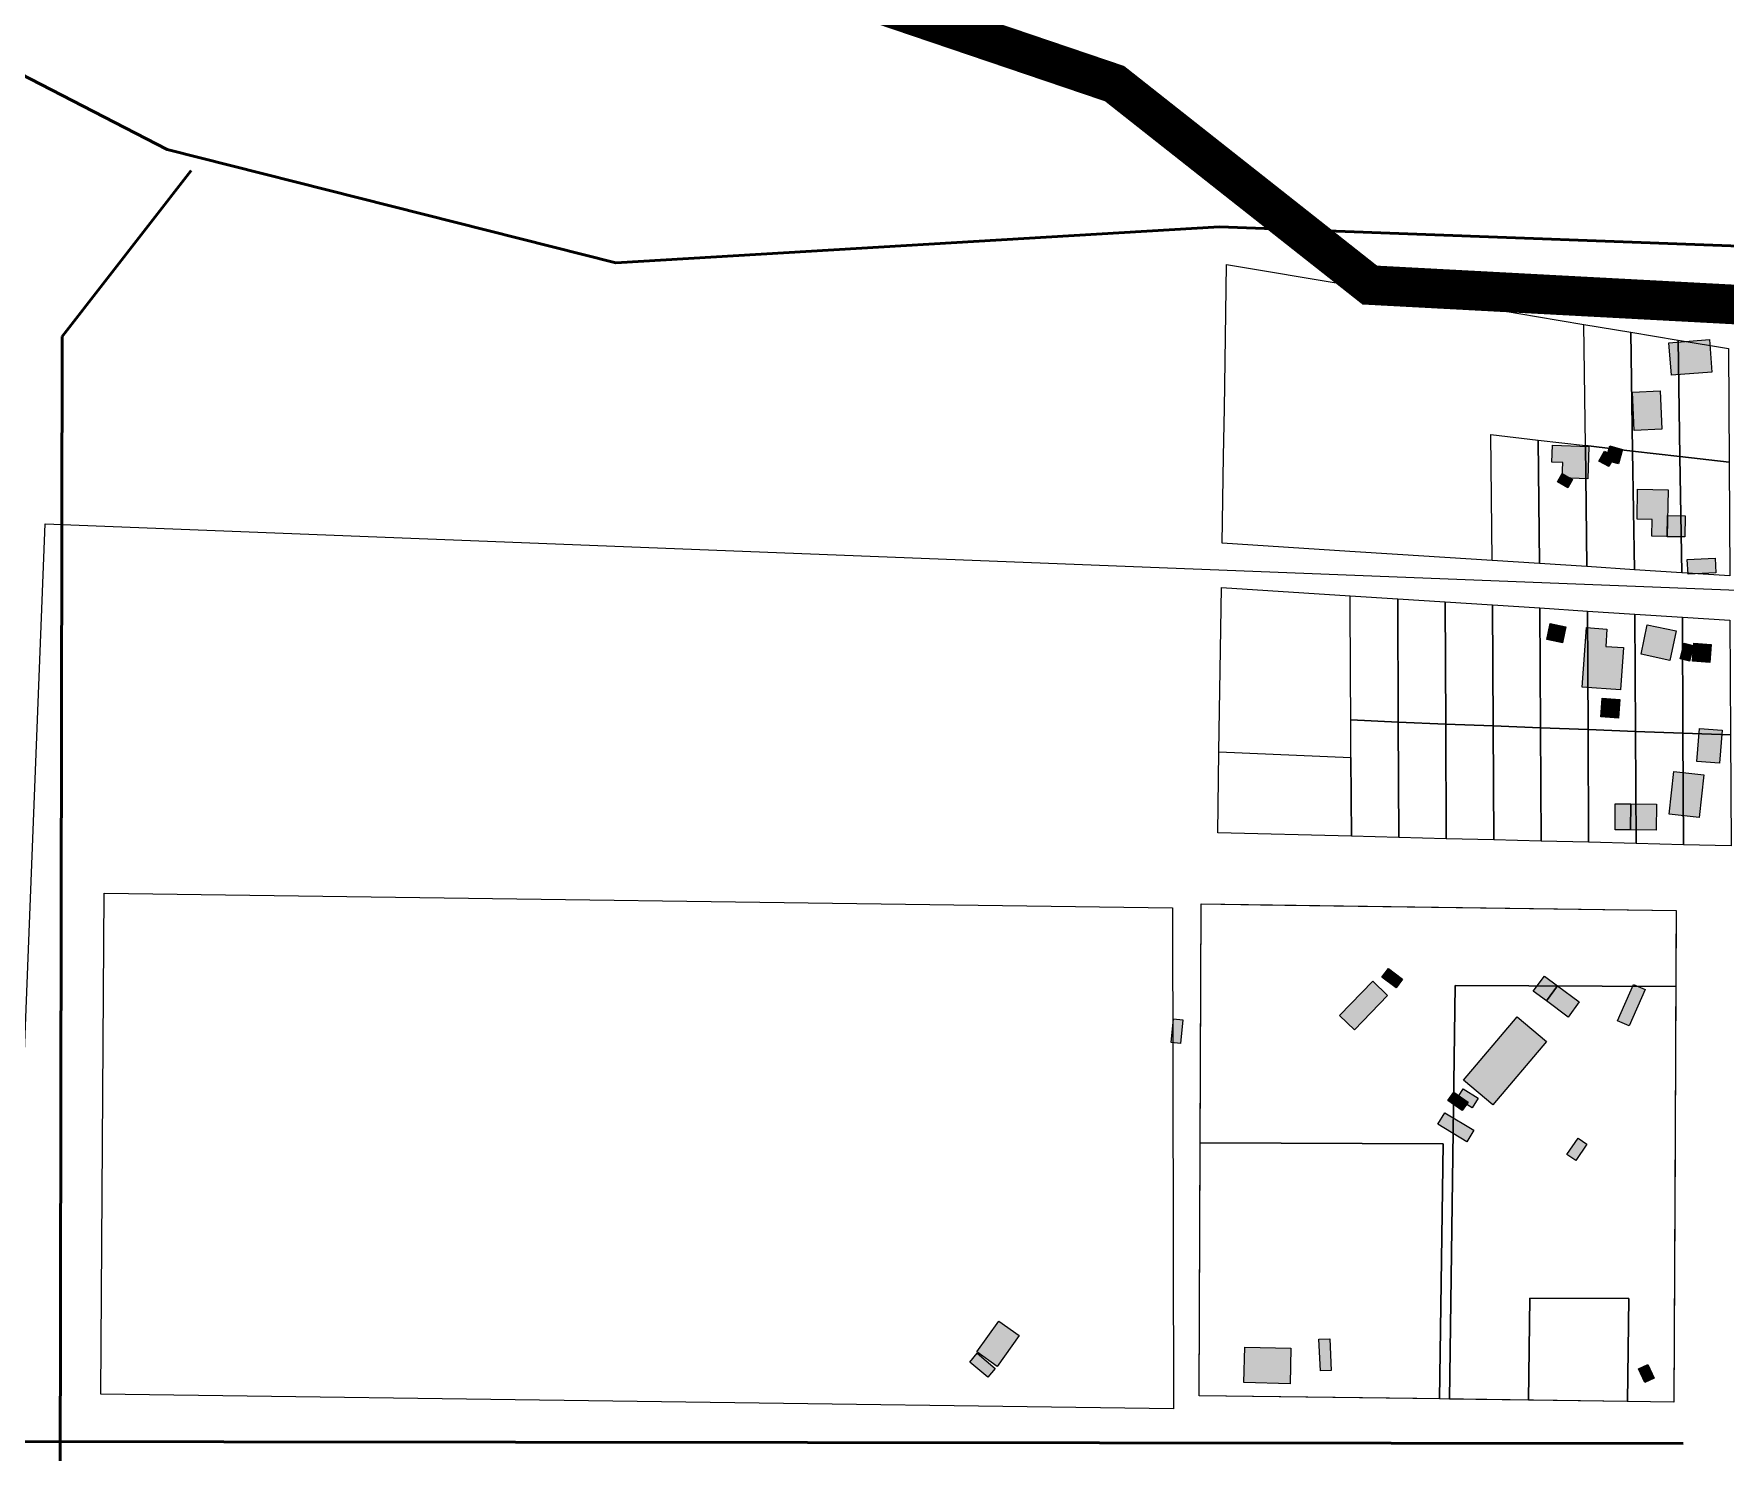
# Model space of a CAD drawing. Header units: millimetres. Extents: x -71 to 10084, y -63 to 6230.
# Drawn here: x 5422 to 5849.2, y 3568.5 to 3926.7 of the extents above; entities that cross this region are included whole.
import ezdxf

# ---------------------------------------------------------------- set-up
doc = ezdxf.new("R2010")
doc.units = ezdxf.units.MM
doc.layers.add('0 Límite subáreas', color=1, linetype='Continuous')
doc.layers.add('Edificaciones Pilar', color=50, linetype='Continuous')
doc.layers.add('01. Manzanas Esc. Urbana', color=254, linetype='Continuous', lineweight=5, true_color=0xcccccc)
doc.layers.add('01. Parcelas Esc. Urbana', color=8, linetype='Continuous', lineweight=5, true_color=0x808080)
doc.layers.add('01. Radios urbanos Esc. Urbana', color=1, linetype='Continuous', true_color=0xff0000)
doc.layers.add('03. Vias Terciarias', color=252, linetype='Continuous', lineweight=50)

msp = doc.modelspace()

# ---------------------------------------------------------------- hatches: boundary and pattern name
at = {"layer": 'Edificaciones Pilar', "transparency": 33554559}
for points in [[(5845.89, 3841.29), (5835.64, 3840.48), (5834.99, 3848.67), (5845.24, 3849.48), (5845.89, 3841.29)], [(5833.2, 3826.83), (5826.23, 3826.54), (5825.82, 3836.25), (5832.79, 3836.54), (5833.2, 3826.83)], [(5814.51, 3814.33), (5808.09, 3814.55), (5808.22, 3818.45), (5805.47, 3818.54), (5805.61, 3822.79), (5814.79, 3822.48), (5814.51, 3814.33)], [(5819.85, 3817.4), (5817.33, 3818.79), (5818.73, 3821.31), (5821.24, 3819.92), (5819.85, 3817.4)], [(5822.25, 3818.07), (5819.06, 3818.99), (5820.11, 3822.66), (5823.3, 3821.75), (5822.25, 3818.07)], [(5809.51, 3812.07), (5806.86, 3813.53), (5808.02, 3815.64), (5810.68, 3814.17), (5809.51, 3812.07)], [(5834.81, 3811.57), (5834.6, 3799.77), (5830.69, 3799.84), (5830.77, 3804.03), (5826.96, 3804.11), (5827.1, 3811.72), (5834.81, 3811.57)], [(5839.02, 3799.63), (5834.59, 3799.69), (5834.66, 3805.06), (5839.1, 3805), (5839.02, 3799.63)], [(5846.9, 3790.58), (5839.84, 3790.25), (5839.66, 3793.98), (5846.73, 3794.32), (5846.9, 3790.58)], [(5808.14, 3772.92), (5804.15, 3773.76), (5804.99, 3777.77), (5808.99, 3776.93), (5808.14, 3772.92)], [(5836.84, 3775.89), (5835.26, 3768.46), (5827.97, 3770.01), (5829.55, 3777.44), (5836.84, 3775.89)], [(5822.77, 3761.05), (5813.12, 3761.72), (5814.16, 3776.74), (5819.35, 3776.38), (5819.04, 3772), (5823.51, 3771.69), (5822.77, 3761.05)], [(5841.2, 3772.23), (5840.21, 3768.27), (5837.9, 3768.85), (5838.9, 3772.81), (5841.2, 3772.23)], [(5845.34, 3767.96), (5840.98, 3768.26), (5841.29, 3772.8), (5845.65, 3772.5), (5845.34, 3767.96)], [(5822.28, 3753.88), (5817.81, 3754.19), (5818.14, 3758.9), (5822.6, 3758.59), (5822.28, 3753.88)], [(5847.79, 3742.47), (5842.07, 3742.93), (5842.75, 3751.29), (5848.47, 3750.82), (5847.79, 3742.47)], [(5842.64, 3728.77), (5835.08, 3729.62), (5836.3, 3740.42), (5843.85, 3739.57), (5842.64, 3728.77)], [(5825.33, 3725.64), (5821.41, 3725.67), (5821.47, 3732.27), (5825.39, 3732.23), (5825.33, 3725.64)], [(5831.79, 3725.58), (5825.33, 3725.64), (5825.39, 3732.23), (5831.85, 3732.18), (5831.79, 3725.58)], [(5755.58, 3675.14), (5751.83, 3678.74), (5760.18, 3687.45), (5763.93, 3683.86), (5755.58, 3675.14)], [(5766.09, 3685.75), (5762.5, 3688.47), (5764.17, 3690.66), (5767.75, 3687.94), (5766.09, 3685.75)], [(5804.06, 3682.45), (5800.75, 3684.89), (5803.56, 3688.7), (5806.88, 3686.26), (5804.06, 3682.45)], [(5809.54, 3678.39), (5804.06, 3682.45), (5806.88, 3686.26), (5812.36, 3682.2), (5809.54, 3678.39)], [(5828.99, 3685.33), (5824.94, 3676.13), (5822.01, 3677.42), (5826.06, 3686.63), (5828.99, 3685.33)], [(5712.22, 3677.67), (5711.63, 3671.7), (5709.28, 3671.93), (5709.88, 3677.9), (5712.22, 3677.67)], [(5790.55, 3656.17), (5783.16, 3662.41), (5796.72, 3678.47), (5804.11, 3672.23), (5790.55, 3656.17)], [(5782.8, 3654.75), (5779.18, 3657.27), (5780.68, 3659.43), (5784.31, 3656.92), (5782.8, 3654.75)], [(5785.28, 3655.45), (5781.49, 3657.85), (5783.04, 3660.29), (5786.83, 3657.89), (5785.28, 3655.45)], [(5783.95, 3646.9), (5776.66, 3651.31), (5778.43, 3654.23), (5785.72, 3649.82), (5783.95, 3646.9)], [(5811.47, 3642.11), (5809.24, 3643.64), (5812.09, 3647.81), (5814.32, 3646.28), (5811.47, 3642.11)], [(5665.28, 3590.16), (5660.16, 3593.8), (5665.71, 3601.61), (5670.84, 3597.97), (5665.28, 3590.16)], [(5662.93, 3587.4), (5658.42, 3591.25), (5660.29, 3593.45), (5664.81, 3589.6), (5662.93, 3587.4)], [(5739.31, 3585.74), (5727.62, 3586.04), (5727.86, 3595.03), (5739.54, 3594.73), (5739.31, 3585.74)], [(5749.34, 3597.13), (5749.73, 3589.12), (5746.98, 3588.99), (5746.59, 3596.99), (5749.34, 3597.13)], [(5831.27, 3587.14), (5828.96, 3586.07), (5827.35, 3589.52), (5829.67, 3590.59), (5831.27, 3587.14)]]:
    msp.add_hatch(color=256, dxfattribs=at).paths.add_polyline_path(points, flags=0)

# ---------------------------------------------------------------- linework, layer by layer
at = {"layer": '0 Límite subáreas', "linetype": 'Continuous'}
msp.add_lwpolyline([(6291.82, 3581.59), (6222.76, 3374.1), (6103.31, 2706.91), (5956.01, 2708.42), (5949.06, 2531.45), (5375.81, 2553.95), (5424.84, 3802.99), (6299.16, 3768.67)], close=True, dxfattribs=at)
at = {"layer": '01. Manzanas Esc. Urbana', "linetype": 'Continuous', "flags": 128}
for points in [[(5850.38, 3789.82), (5838.27, 3790.6), (5826.3, 3791.37), (5814.32, 3792.14), (5802.35, 3792.91), (5790.37, 3793.68), (5778.4, 3794.45), (5766.42, 3795.23), (5754.45, 3796), (5722.18, 3798.07), (5722.53, 3820.07), (5722.71, 3832.07), (5722.9, 3844.07), (5723.28, 3868.47), (5753.99, 3863.32), (5765.89, 3861.32), (5777.8, 3859.33), (5789.7, 3857.33), (5801.6, 3855.34), (5813.51, 3853.34), (5825.41, 3851.35), (5837.32, 3849.35), (5850.05, 3847.22)], [(5850.76, 3721.62), (5838.71, 3721.92), (5826.72, 3722.22), (5814.72, 3722.52), (5802.74, 3722.82), (5790.75, 3723.13), (5778.74, 3723.43), (5766.79, 3723.73), (5754.79, 3724.03), (5721.03, 3724.88), (5721.35, 3745.38), (5721.51, 3755.88), (5721.67, 3765.88), (5721.99, 3786.87), (5754.53, 3784.78), (5766.51, 3784.01), (5778.49, 3783.24), (5790.47, 3782.47), (5802.45, 3781.7), (5814.43, 3780.93), (5826.4, 3780.16), (5838.42, 3779.39), (5850.44, 3778.62)]]:
    msp.add_lwpolyline(points, dxfattribs=at)
msp.add_lwpolyline([(5836.8, 3693.59), (5836.7, 3668.58), (5836.59, 3648.56), (5836.57, 3646.11), (5836.3, 3581.11), (5771.3, 3582), (5716.32, 3582.75), (5716.83, 3706.97), (5731.82, 3706.75), (5836.81, 3705.32), (5836.8, 3693.59)], close=True, dxfattribs=at)
at = {"layer": '01. Parcelas Esc. Urbana', "linetype": 'Continuous', "flags": 128}
for points in [[(5825.41, 3851.35), (5825.86, 3821.35), (5813.92, 3822.73), (5813.51, 3853.34), (5825.41, 3851.35)], [(5825.41, 3851.35), (5825.86, 3821.35), (5813.92, 3822.73), (5813.51, 3853.34), (5825.41, 3851.35)], [(5825.41, 3851.35), (5825.86, 3821.35), (5813.92, 3822.73), (5813.51, 3853.34), (5825.41, 3851.35)], [(5837.32, 3849.35), (5837.79, 3819.96), (5825.86, 3821.35), (5825.41, 3851.35), (5837.32, 3849.35)], [(5837.32, 3849.35), (5837.79, 3819.96), (5825.86, 3821.35), (5825.41, 3851.35), (5837.32, 3849.35)], [(5837.32, 3849.35), (5837.79, 3819.96), (5825.86, 3821.35), (5825.41, 3851.35), (5837.32, 3849.35)], [(5850.05, 3847.22), (5850.22, 3818.52), (5837.79, 3819.96), (5837.32, 3849.35), (5850.05, 3847.22)], [(5850.05, 3847.22), (5850.22, 3818.52), (5837.79, 3819.96), (5837.32, 3849.35), (5850.05, 3847.22)], [(5850.05, 3847.22), (5850.22, 3818.52), (5837.79, 3819.96), (5837.32, 3849.35), (5850.05, 3847.22)], [(5790.37, 3793.68), (5790.04, 3825.5), (5801.98, 3824.12), (5802.35, 3792.91), (5790.37, 3793.68)], [(5790.37, 3793.68), (5790.04, 3825.5), (5801.98, 3824.12), (5802.35, 3792.91), (5790.37, 3793.68)], [(5790.37, 3793.68), (5790.04, 3825.5), (5801.98, 3824.12), (5802.35, 3792.91), (5790.37, 3793.68)], [(5802.35, 3792.91), (5801.98, 3824.12), (5813.92, 3822.73), (5814.32, 3792.14), (5802.35, 3792.91)], [(5802.35, 3792.91), (5801.98, 3824.12), (5813.92, 3822.73), (5814.32, 3792.14), (5802.35, 3792.91)], [(5802.35, 3792.91), (5801.98, 3824.12), (5813.92, 3822.73), (5814.32, 3792.14), (5802.35, 3792.91)], [(5814.32, 3792.14), (5813.92, 3822.73), (5825.86, 3821.35), (5826.3, 3791.37), (5814.32, 3792.14)], [(5814.32, 3792.14), (5813.92, 3822.73), (5825.86, 3821.35), (5826.3, 3791.37), (5814.32, 3792.14)], [(5814.32, 3792.14), (5813.92, 3822.73), (5825.86, 3821.35), (5826.3, 3791.37), (5814.32, 3792.14)], [(5826.3, 3791.37), (5825.86, 3821.35), (5837.79, 3819.96), (5838.27, 3790.6), (5826.3, 3791.37)], [(5826.3, 3791.37), (5825.86, 3821.35), (5837.79, 3819.96), (5838.27, 3790.6), (5826.3, 3791.37)], [(5826.3, 3791.37), (5825.86, 3821.35), (5837.79, 3819.96), (5838.27, 3790.6), (5826.3, 3791.37)], [(5838.27, 3790.6), (5837.79, 3819.96), (5850.22, 3818.52), (5850.38, 3789.82), (5838.27, 3790.6)], [(5838.27, 3790.6), (5837.79, 3819.96), (5850.22, 3818.52), (5850.38, 3789.82), (5838.27, 3790.6)], [(5838.27, 3790.6), (5837.79, 3819.96), (5850.22, 3818.52), (5850.38, 3789.82), (5838.27, 3790.6)], [(5766.51, 3784.01), (5766.65, 3752.84), (5754.66, 3753.47), (5754.66, 3754.42), (5754.62, 3763.78), (5754.53, 3784.78), (5766.51, 3784.01)], [(5766.51, 3784.01), (5766.65, 3752.84), (5754.66, 3753.47), (5754.66, 3754.42), (5754.62, 3763.78), (5754.53, 3784.78), (5766.51, 3784.01)], [(5766.51, 3784.01), (5766.65, 3752.84), (5754.66, 3753.47), (5754.66, 3754.42), (5754.62, 3763.78), (5754.53, 3784.78), (5766.51, 3784.01)], [(5778.49, 3783.24), (5778.62, 3752.38), (5766.65, 3752.84), (5766.51, 3784.01), (5778.49, 3783.24)], [(5778.49, 3783.24), (5778.62, 3752.38), (5766.65, 3752.84), (5766.51, 3784.01), (5778.49, 3783.24)], [(5778.49, 3783.24), (5778.62, 3752.38), (5766.65, 3752.84), (5766.51, 3784.01), (5778.49, 3783.24)], [(5790.47, 3782.47), (5790.61, 3751.92), (5778.62, 3752.38), (5778.49, 3783.24), (5790.47, 3782.47)], [(5790.47, 3782.47), (5790.61, 3751.92), (5778.62, 3752.38), (5778.49, 3783.24), (5790.47, 3782.47)], [(5790.47, 3782.47), (5790.61, 3751.92), (5778.62, 3752.38), (5778.49, 3783.24), (5790.47, 3782.47)], [(5802.45, 3781.7), (5802.6, 3751.45), (5790.61, 3751.91), (5790.47, 3782.47), (5802.45, 3781.7)], [(5802.45, 3781.7), (5802.6, 3751.45), (5790.61, 3751.91), (5790.47, 3782.47), (5802.45, 3781.7)], [(5802.45, 3781.7), (5802.6, 3751.45), (5790.61, 3751.91), (5790.47, 3782.47), (5802.45, 3781.7)], [(5814.43, 3780.93), (5814.58, 3750.99), (5802.6, 3751.45), (5802.45, 3781.7), (5814.43, 3780.93)], [(5814.43, 3780.93), (5814.58, 3750.99), (5802.6, 3751.45), (5802.45, 3781.7), (5814.43, 3780.93)], [(5814.43, 3780.93), (5814.58, 3750.99), (5802.6, 3751.45), (5802.45, 3781.7), (5814.43, 3780.93)], [(5826.4, 3780.16), (5826.56, 3750.54), (5814.58, 3750.99), (5814.43, 3780.93), (5826.4, 3780.16)], [(5826.4, 3780.16), (5826.56, 3750.54), (5814.58, 3750.99), (5814.43, 3780.93), (5826.4, 3780.16)], [(5826.4, 3780.16), (5826.56, 3750.54), (5814.58, 3750.99), (5814.43, 3780.93), (5826.4, 3780.16)], [(5838.42, 3779.39), (5838.57, 3750.08), (5826.56, 3750.54), (5826.4, 3780.16), (5838.42, 3779.39)], [(5838.42, 3779.39), (5838.57, 3750.08), (5826.56, 3750.54), (5826.4, 3780.16), (5838.42, 3779.39)], [(5838.42, 3779.39), (5838.57, 3750.08), (5826.56, 3750.54), (5826.4, 3780.16), (5838.42, 3779.39)], [(5850.44, 3778.62), (5850.6, 3749.62), (5838.57, 3750.08), (5838.42, 3779.39), (5850.44, 3778.62)], [(5850.44, 3778.62), (5850.6, 3749.62), (5838.57, 3750.08), (5838.42, 3779.39), (5850.44, 3778.62)], [(5850.44, 3778.62), (5850.6, 3749.62), (5838.57, 3750.08), (5838.42, 3779.39), (5850.44, 3778.62)], [(5754.66, 3753.47), (5766.65, 3752.84), (5766.79, 3723.73), (5754.79, 3724.03), (5754.7, 3743.91), (5754.66, 3753.47)], [(5754.66, 3753.47), (5766.65, 3752.84), (5766.79, 3723.73), (5754.79, 3724.03), (5754.7, 3743.91), (5754.66, 3753.47)], [(5754.66, 3753.47), (5766.65, 3752.84), (5766.79, 3723.73), (5754.79, 3724.03), (5754.7, 3743.91), (5754.66, 3753.47)], [(5766.65, 3752.84), (5778.62, 3752.38), (5778.74, 3723.43), (5766.79, 3723.73), (5766.65, 3752.84)], [(5766.65, 3752.84), (5778.62, 3752.38), (5778.74, 3723.43), (5766.79, 3723.73), (5766.65, 3752.84)], [(5766.65, 3752.84), (5778.62, 3752.38), (5778.74, 3723.43), (5766.79, 3723.73), (5766.65, 3752.84)], [(5778.62, 3752.38), (5790.61, 3751.92), (5790.75, 3723.13), (5778.74, 3723.43), (5778.62, 3752.38)], [(5778.62, 3752.38), (5790.61, 3751.92), (5790.75, 3723.13), (5778.74, 3723.43), (5778.62, 3752.38)], [(5778.62, 3752.38), (5790.61, 3751.92), (5790.75, 3723.13), (5778.74, 3723.43), (5778.62, 3752.38)], [(5790.61, 3751.91), (5802.6, 3751.45), (5802.74, 3722.82), (5790.75, 3723.13), (5790.61, 3751.91)], [(5790.61, 3751.91), (5802.6, 3751.45), (5802.74, 3722.82), (5790.75, 3723.13), (5790.61, 3751.91)], [(5790.61, 3751.91), (5802.6, 3751.45), (5802.74, 3722.82), (5790.75, 3723.13), (5790.61, 3751.91)], [(5802.6, 3751.45), (5814.58, 3750.99), (5814.72, 3722.52), (5802.74, 3722.82), (5802.6, 3751.45)], [(5802.6, 3751.45), (5814.58, 3750.99), (5814.72, 3722.52), (5802.74, 3722.82), (5802.6, 3751.45)], [(5802.6, 3751.45), (5814.58, 3750.99), (5814.72, 3722.52), (5802.74, 3722.82), (5802.6, 3751.45)], [(5814.58, 3750.99), (5826.56, 3750.54), (5826.72, 3722.22), (5814.72, 3722.52), (5814.58, 3750.99)], [(5814.58, 3750.99), (5826.56, 3750.54), (5826.72, 3722.22), (5814.72, 3722.52), (5814.58, 3750.99)], [(5814.58, 3750.99), (5826.56, 3750.54), (5826.72, 3722.22), (5814.72, 3722.52), (5814.58, 3750.99)], [(5826.56, 3750.54), (5838.57, 3750.08), (5838.71, 3721.92), (5826.72, 3722.22), (5826.56, 3750.54)], [(5826.56, 3750.54), (5838.57, 3750.08), (5838.71, 3721.92), (5826.72, 3722.22), (5826.56, 3750.54)], [(5826.56, 3750.54), (5838.57, 3750.08), (5838.71, 3721.92), (5826.72, 3722.22), (5826.56, 3750.54)], [(5838.57, 3750.08), (5850.6, 3749.62), (5850.76, 3721.62), (5838.71, 3721.92), (5838.57, 3750.08)], [(5838.57, 3750.08), (5850.6, 3749.62), (5850.76, 3721.62), (5838.71, 3721.92), (5838.57, 3750.08)], [(5838.57, 3750.08), (5850.6, 3749.62), (5850.76, 3721.62), (5838.71, 3721.92), (5838.57, 3750.08)], [(5721.35, 3745.38), (5754.7, 3743.91), (5754.79, 3724.03), (5721.03, 3724.88), (5721.35, 3745.38)], [(5721.35, 3745.38), (5754.7, 3743.91), (5754.79, 3724.03), (5721.03, 3724.88), (5721.35, 3745.38)], [(5721.35, 3745.38), (5754.7, 3743.91), (5754.79, 3724.03), (5721.03, 3724.88), (5721.35, 3745.38)], [(5439.75, 3709.69), (5709.63, 3705.95), (5709.83, 3579.39), (5438.84, 3583.15), (5439.75, 3709.69)], [(5439.75, 3709.69), (5709.63, 3705.95), (5709.83, 3579.39), (5438.84, 3583.15), (5439.75, 3709.69)], [(5836.81, 3705.32), (5836.77, 3686.1), (5780.99, 3686.33), (5779.55, 3581.89), (5777.09, 3581.92), (5777.98, 3646.34), (5716.58, 3646.59), (5716.83, 3706.97), (5836.81, 3705.32)], [(5836.81, 3705.32), (5836.77, 3686.1), (5780.99, 3686.33), (5779.55, 3581.89), (5777.09, 3581.92), (5777.98, 3646.34), (5716.58, 3646.59), (5716.83, 3706.97), (5836.81, 3705.32)], [(5836.81, 3705.32), (5836.77, 3686.1), (5780.99, 3686.33), (5779.55, 3581.89), (5777.09, 3581.92), (5777.98, 3646.34), (5716.58, 3646.59), (5716.83, 3706.97), (5836.81, 3705.32)], [(5780.99, 3686.33), (5836.77, 3686.1), (5836.3, 3581.11), (5824.57, 3581.27), (5824.91, 3607.28), (5799.92, 3607.4), (5799.56, 3581.61), (5779.55, 3581.89), (5780.99, 3686.33)], [(5780.99, 3686.33), (5836.77, 3686.1), (5836.3, 3581.11), (5824.57, 3581.27), (5824.91, 3607.28), (5799.92, 3607.4), (5799.56, 3581.61), (5779.55, 3581.89), (5780.99, 3686.33)], [(5780.99, 3686.33), (5836.77, 3686.1), (5836.3, 3581.11), (5824.57, 3581.27), (5824.91, 3607.28), (5799.92, 3607.4), (5799.56, 3581.61), (5779.55, 3581.89), (5780.99, 3686.33)], [(5716.58, 3646.59), (5777.98, 3646.34), (5777.09, 3581.92), (5716.32, 3582.75), (5716.58, 3646.59)], [(5716.58, 3646.59), (5777.98, 3646.34), (5777.09, 3581.92), (5716.32, 3582.75), (5716.58, 3646.59)], [(5716.58, 3646.59), (5777.98, 3646.34), (5777.09, 3581.92), (5716.32, 3582.75), (5716.58, 3646.59)], [(5799.92, 3607.4), (5824.91, 3607.28), (5824.57, 3581.27), (5799.56, 3581.61), (5799.92, 3607.4)], [(5799.92, 3607.4), (5824.91, 3607.28), (5824.57, 3581.27), (5799.56, 3581.61), (5799.92, 3607.4)], [(5799.92, 3607.4), (5824.91, 3607.28), (5824.57, 3581.27), (5799.56, 3581.61), (5799.92, 3607.4)]]:
    msp.add_lwpolyline(points, close=True, dxfattribs=at)
at = {"layer": '01. Radios urbanos Esc. Urbana', "linetype": 'Continuous', "const_width": 10, "flags": 128}
msp.add_lwpolyline([(5614.73, 3941.35), (5694.97, 3914.14), (5759.45, 3863.26), (5910.7, 3855.21), (6187.73, 3810.15), (6266.74, 3785.02), (6448, 3715.58), (6774.61, 3502.7), (6829.69, 3450.77), (6868.13, 3425.86), (6917.25, 3369.89), (6945.46, 3320.57), (7074.48, 3178.84), (7149.8, 2980.27), (7207.84, 2860.28), (7219.6, 2833.4), (7239.12, 2811.13), (7270.91, 2744.9)], dxfattribs=at)
at = {"layer": '03. Vias Terciarias', "linetype": 'Continuous'}
for points in [[(4590.46, 4950.83), (4671.89, 4776.2), (4710.84, 4695.56), (4732.14, 4669.35), (4851.96, 4398.19), (4915.77, 4270.22), (4964.62, 4154.11), (4972.79, 4133.9), (5011.7, 4102.75), (5035.58, 4130.94), (5110.11, 4056.57), (5281.99, 3958.27), (5348.9, 3943.99), (5381.11, 3935.98), (5455.6, 3897.47), (5568.96, 3868.89), (5721.51, 3878.01), (5893.69, 3871.54), (6061.55, 3841.54), (6190.67, 3816.31), (6267.65, 3795.65), (6420.16, 3727.81), (6597.61, 3613.4)], [(5423.42, 894.85), (5429.15, 3850.28), (5461.74, 3892.22)], [(5838.58, 3570.66), (4437.57, 3572.26), (4361.1, 3573.61)]]:
    msp.add_lwpolyline(points, dxfattribs=at)
at = {"layer": 'Edificaciones Pilar', "linetype": 'Continuous', "flags": 128}
for points in [[(5845.89, 3841.29), (5835.64, 3840.48), (5834.99, 3848.67), (5845.24, 3849.48), (5845.89, 3841.29)], [(5833.2, 3826.83), (5826.23, 3826.54), (5825.82, 3836.25), (5832.79, 3836.54), (5833.2, 3826.83)], [(5814.51, 3814.33), (5808.09, 3814.55), (5808.22, 3818.45), (5805.47, 3818.54), (5805.61, 3822.79), (5814.79, 3822.48), (5814.51, 3814.33)], [(5819.85, 3817.4), (5817.33, 3818.79), (5818.73, 3821.31), (5821.24, 3819.92), (5819.85, 3817.4)], [(5822.25, 3818.07), (5819.06, 3818.99), (5820.11, 3822.66), (5823.3, 3821.75), (5822.25, 3818.07)], [(5809.51, 3812.07), (5806.86, 3813.53), (5808.02, 3815.64), (5810.68, 3814.17), (5809.51, 3812.07)], [(5834.81, 3811.57), (5834.6, 3799.77), (5830.69, 3799.84), (5830.77, 3804.03), (5826.96, 3804.11), (5827.1, 3811.72), (5834.81, 3811.57)], [(5839.02, 3799.63), (5834.59, 3799.69), (5834.66, 3805.06), (5839.1, 3805), (5839.02, 3799.63)], [(5846.9, 3790.58), (5839.84, 3790.25), (5839.66, 3793.98), (5846.73, 3794.32), (5846.9, 3790.58)], [(5808.14, 3772.92), (5804.15, 3773.76), (5804.99, 3777.77), (5808.99, 3776.93), (5808.14, 3772.92)], [(5836.84, 3775.89), (5835.26, 3768.46), (5827.97, 3770.01), (5829.55, 3777.44), (5836.84, 3775.89)], [(5822.77, 3761.05), (5813.12, 3761.72), (5814.16, 3776.74), (5819.35, 3776.38), (5819.04, 3772), (5823.51, 3771.69), (5822.77, 3761.05)], [(5841.2, 3772.23), (5840.21, 3768.27), (5837.9, 3768.85), (5838.9, 3772.81), (5841.2, 3772.23)], [(5845.34, 3767.96), (5840.98, 3768.26), (5841.29, 3772.8), (5845.65, 3772.5), (5845.34, 3767.96)], [(5822.28, 3753.88), (5817.81, 3754.19), (5818.14, 3758.9), (5822.6, 3758.59), (5822.28, 3753.88)], [(5847.79, 3742.47), (5842.07, 3742.93), (5842.75, 3751.29), (5848.47, 3750.82), (5847.79, 3742.47)], [(5842.64, 3728.77), (5835.08, 3729.62), (5836.3, 3740.42), (5843.85, 3739.57), (5842.64, 3728.77)], [(5825.33, 3725.64), (5821.41, 3725.67), (5821.47, 3732.27), (5825.39, 3732.23), (5825.33, 3725.64)], [(5831.79, 3725.58), (5825.33, 3725.64), (5825.39, 3732.23), (5831.85, 3732.18), (5831.79, 3725.58)], [(5755.58, 3675.14), (5751.83, 3678.74), (5760.18, 3687.45), (5763.93, 3683.86), (5755.58, 3675.14)], [(5766.09, 3685.75), (5762.5, 3688.47), (5764.17, 3690.66), (5767.75, 3687.94), (5766.09, 3685.75)], [(5804.06, 3682.45), (5800.75, 3684.89), (5803.56, 3688.7), (5806.88, 3686.26), (5804.06, 3682.45)], [(5809.54, 3678.39), (5804.06, 3682.45), (5806.88, 3686.26), (5812.36, 3682.2), (5809.54, 3678.39)], [(5828.99, 3685.33), (5824.94, 3676.13), (5822.01, 3677.42), (5826.06, 3686.63), (5828.99, 3685.33)], [(5712.22, 3677.67), (5711.63, 3671.7), (5709.28, 3671.93), (5709.88, 3677.9), (5712.22, 3677.67)], [(5790.55, 3656.17), (5783.16, 3662.41), (5796.72, 3678.47), (5804.11, 3672.23), (5790.55, 3656.17)], [(5782.8, 3654.75), (5779.18, 3657.27), (5780.68, 3659.43), (5784.31, 3656.92), (5782.8, 3654.75)], [(5785.28, 3655.45), (5781.49, 3657.85), (5783.04, 3660.29), (5786.83, 3657.89), (5785.28, 3655.45)], [(5783.95, 3646.9), (5776.66, 3651.31), (5778.43, 3654.23), (5785.72, 3649.82), (5783.95, 3646.9)], [(5811.47, 3642.11), (5809.24, 3643.64), (5812.09, 3647.81), (5814.32, 3646.28), (5811.47, 3642.11)], [(5665.28, 3590.16), (5660.16, 3593.8), (5665.71, 3601.61), (5670.84, 3597.97), (5665.28, 3590.16)], [(5662.93, 3587.4), (5658.42, 3591.25), (5660.29, 3593.45), (5664.81, 3589.6), (5662.93, 3587.4)], [(5739.31, 3585.74), (5727.62, 3586.04), (5727.86, 3595.03), (5739.54, 3594.73), (5739.31, 3585.74)], [(5749.34, 3597.13), (5749.73, 3589.12), (5746.98, 3588.99), (5746.59, 3596.99), (5749.34, 3597.13)], [(5831.27, 3587.14), (5828.96, 3586.07), (5827.35, 3589.52), (5829.67, 3590.59), (5831.27, 3587.14)]]:
    msp.add_lwpolyline(points, close=True, dxfattribs=at)

doc.saveas('drawing.dxf')
